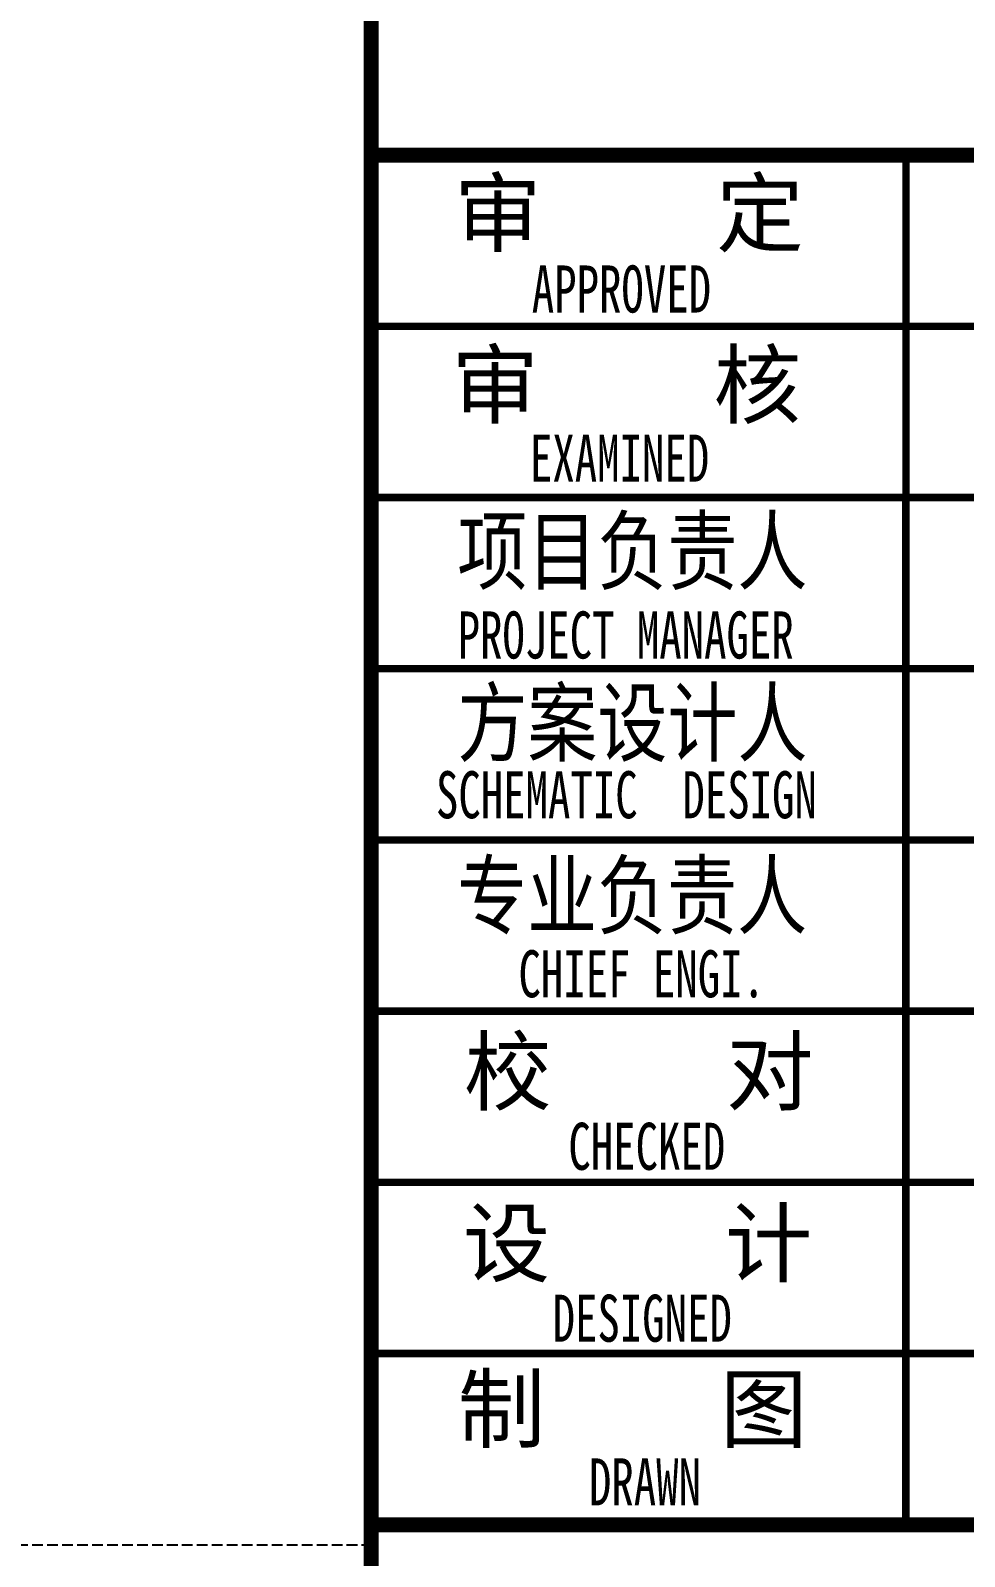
# Model space of a CAD drawing. Extents: x 169490 to 7584583, y -2399407 to 1374371.
# Drawn here: x 631034 to 633217, y 514455 to 518020 of the extents above; entities that cross this region are included whole.
import ezdxf
from ezdxf.enums import TextEntityAlignment as Align

# ---------------------------------------------------------------- set-up
doc = ezdxf.new("R2010")
doc.units = 0
doc.header["$LTSCALE"] = 100
doc.linetypes.add('__DASH', pattern=[0.35, 0.25, -0.1])
doc.layers.get('0').update_dxf_attribs({"linetype": 'CONTINUOUS'})
for name, color, linetype in [('A-LM-FX(分割线)', 251, 'CONTINUOUS'), ('图框', 140, 'CONTINUOUS'), ('图签文字', 147, 'CONTINUOUS')]:
    doc.layers.add(name, color=color, linetype=linetype)
doc.styles.add('建筑图签-1', font='simhei.ttf', dxfattribs={"width": 0.7})

# ---------------------------------------------------------------- blocks, each defined once
blk = doc.blocks.new('tq123')
at = {"layer": '图框'}
for points, const_width in [([(-6995.1, 0), (-6995.1, 57400)], 70), ([(4.9, 13200.3), (-6995.1, 13200.3)], 70), ([(-6995.1, 13200.3), (4.9, 13200.3)], 70), ([(-4495.6, 6800.3), (-4495.1, 13200.3)], 35), ([(-6995.1, 12400.3), (4.9, 12400.3)], 35), ([(-6995.1, 11600.3), (4.9, 11600.3)], 35), ([(-6995.1, 10800.3), (4.9, 10800.3)], 35), ([(-6995.1, 10000.3), (4.9, 10000.3)], 35), ([(-6995.1, 9200.3), (4.9, 9200.3)], 35), ([(-6995.1, 8400.3), (4.9, 8400.3)], 35), ([(-6995.1, 7600.3), (4.9, 7600.3)], 35), ([(-6995.1, 6800.3), (4.9, 6800.3)], 70)]:
    blk.add_lwpolyline(points, dxfattribs=dict(at, const_width=const_width))
at = {"layer": '图框', "style": '建筑图签-1', "width": 0.7}
for s, p in [('APPROVED ', (-6244.4, 12464.7)), ('EXAMINED  ', (-6253, 11674.2, -1799)), ('PROJECT MANAGER', (-6591.2, 10848, -1799)), ('SCHEMATIC  DESIGN', (-6692.5, 10101.4, -1799))]:
    blk.add_text(s, height=220, dxfattribs=at).set_placement(p)
for s, p in [('CHIEF ENGI.', (-5730.6, 9374.8)), ('CHECKED  ', (-5602, 8568.8)), ('DESIGNED ', (-5675.5, 7765.5)), (' DRAWN   ', (-5610.5, 7000.5))]:
    blk.add_text(s, height=220, dxfattribs=at).set_placement(p, align=Align.MIDDLE)
at = {"layer": '图签文字', "color": 7, "style": '建筑图签-1'}
for s, p in [('审    定', (-6607.4, 12779.2)), ('审    核', (-6620.5, 11976.9)), ('校    对', (-6561.7, 8768.2)), ('设    计', (-6567.2, 7966.5)), ('制    图', (-6590.2, 7191.7))]:
    blk.add_text(s, height=300, dxfattribs=at).set_placement(p)
at = {"layer": '图签文字', "color": 7, "style": '建筑图签-1', "width": 0.8}
for s, p in [('项目负责人', (-6592.6, 11200.7)), ('方案设计人', (-6592.6, 10398.1)), ('专业负责人', (-6593.9, 9591.6))]:
    blk.add_text(s, height=300, dxfattribs=at).set_placement(p)

msp = doc.modelspace()

# ---------------------------------------------------------------- linework, layer by layer
at = {"layer": 'A-LM-FX(分割线)', "linetype": '__DASH'}
msp.add_lwpolyline([(617562.8, 514482), (631830.2, 514482)], dxfattribs=at)

# ---------------------------------------------------------------- block references
at = {"xscale": 0.5, "yscale": 0.5, "zscale": 0.5}
msp.add_blockref('tq123', (635327.8, 511128.7), dxfattribs=at)

doc.saveas('drawing.dxf')
